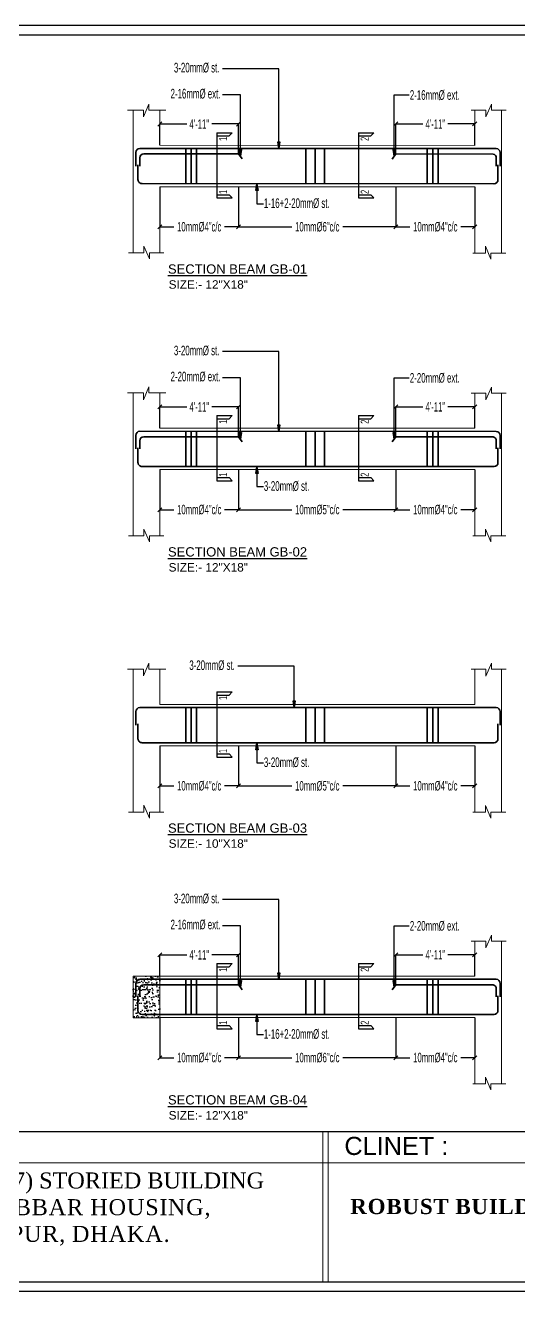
# Model space of a CAD drawing. Extents: x 52891 to 66536, y -48165 to -44533.
# Drawn here: x 60638 to 61005, y -48165 to -47223 of the extents above; entities that cross this region are included whole.
import ezdxf

# ---------------------------------------------------------------- set-up
doc = ezdxf.new("R2010")
doc.units = 0
doc.header["$MEASUREMENT"] = 0
doc.header["$PDMODE"] = 3
doc.layers.get('DEFPOINTS').update_dxf_attribs({"lineweight": 13})
for name, color, linetype, lineweight in [('BAR_1', 44, 'Continuous', 13), ('DIM', 8, 'Continuous', 13), ('DIMENSION', 8, 'Continuous', 15), ('dimention', 201, 'Continuous', 13), ('hatch', 252, 'Continuous', 13), ('Leader', 7, 'Continuous', 13), ('line', 7, 'Continuous', 15), ('ROD', 1, 'Continuous', 35), ('TEXT', 7, 'Continuous', 13), ('WALL', 7, 'Continuous', 30)]:
    doc.layers.add(name, color=color, linetype=linetype, lineweight=lineweight)
doc.layers.add('Layer1', color=174, linetype='Continuous')
doc.styles.add('AREAL', font='arial.ttf')
doc.styles.add('Arial', font='arial.ttf')
doc.styles.add('ARIAL_HALF', font='swisscl.ttf', dxfattribs={"width": 0.8})
doc.styles.add('RS6', font='times.ttf')
doc.styles.get("Standard").update_dxf_attribs({"font": 'arial.ttf', "width": 0.6, "height": 6})
doc.dimstyles.new('Copy of 1_8', dxfattribs={"dimtxt": 6, "dimasz": 4, "dimexe": 0.18, "dimexo": 0.0625, "dimgap": 0.5, "dimtad": 0, "dimdec": 0, "dimrnd": 0.125, "dimzin": 3, "dimdsep": 46, "dimtxsty": 'RS6', "dimblk": 'D', "dimcen": 3, "dimse1": 1, "dimse2": 1, "dimclrt": 7, "dimadec": 0, "dimazin": 0, "dimtfac": 1, "dimtdec": 0, "dimtix": 1, "dimtmove": 0, "dimatfit": 3, "dimldrblk": 'OPEN90', "dimfxl": 1, "dimtvp": 0.75, "dimtolj": 1, "dimtzin": 0, "dimarcsym": 0})
doc.dimstyles.new('Standard$0', dxfattribs={"dimtxt": 7, "dimasz": 3, "dimexe": 2, "dimexo": 2, "dimgap": 1.5, "dimtad": 0, "dimdec": 0, "dimrnd": 0.25, "dimzin": 3, "dimdsep": 46, "dimlunit": 4, "dimtxsty": 'Standard', "dimblk": 'OBLIQUE', "dimcen": 3.4375, "dimdle": 3, "dimclrd": 4, "dimclre": 256, "dimclrt": 256, "dimadec": 0, "dimazin": 0, "dimtfac": 1, "dimtdec": 0, "dimtofl": 0, "dimtmove": 0, "dimatfit": 3, "dimldrblk": 'DOTSMALL', "dimfxl": 4, "dimtolj": 1, "dimtzin": 0, "dimlwd": 9, "dimlwe": -1, "dimarcsym": 0})

# ---------------------------------------------------------------- blocks, each defined once
blk = doc.blocks.new('_Oblique')
at = {"layer": 'WALL', "color": 0, "lineweight": -2}
blk.add_line((-0.5, -0.5), (0.5, 0.5), dxfattribs=at)
blk = doc.blocks.new('*D1776')
at = {"layer": 'DEFPOINTS', "color": 0}
for p in [(60796.79, -47296.01), (60738.19, -47311.88, -522.35), (60796.79, -47318.23, -6007.07)]:
    blk.add_point(p, dxfattribs=at)
at = {"layer": 'DIMENSION', "color": 0, "lineweight": -2}
for p, q in [((60738.19, -47311.82), (60738.19, -47295.83)), ((60738.19, -47296.01), (60758.23, -47296.01)), ((60796.79, -47296.01), (60776.75, -47296.01)), ((60796.79, -47318.17), (60796.79, -47295.83))]:
    blk.add_line(p, q, dxfattribs=at)
at = {"layer": 'DIMENSION', "color": 0, "lineweight": -2, "xscale": 3, "yscale": 3, "zscale": 3, "rotation": 180}
blk.add_blockref('_Oblique', (60738.19, -47296.01), dxfattribs=at)
at = {"layer": 'DIMENSION', "color": 0, "lineweight": -2, "xscale": 3, "yscale": 3, "zscale": 3}
blk.add_blockref('_Oblique', (60796.79, -47296.01), dxfattribs=at)
at = {"layer": 'DIMENSION', "color": 153, "insert": (60767.49, -47296.01), "char_height": 7, "attachment_point": 5, "style": 'ARIAL_HALF'}
blk.add_mtext('\\A1;4\'-11"', dxfattribs=at)
blk = doc.blocks.new('_DotSmall')
at = {"layer": 'dimention', "color": 0, "const_width": 0.5}
blk.add_lwpolyline([(-0.0625, 0, 1), (0.0625, 0, 1)], format="xyb", close=True, dxfattribs=at)
blk = doc.blocks.new('D')
at = {"layer": 'DIM'}
for q in [(-1.125, 0), (0, 1.125), (1.125, 0), (0, -1.125)]:
    blk.add_line((0, 0), q, dxfattribs=at)
at = {"layer": 'DIM', "color": 6, "const_width": 0.375}
blk.add_lwpolyline([(-0.1875, 0, 1), (0.1875, 0, 1)], format="xyb", close=True, dxfattribs=at)
blk = doc.blocks.new('*D1777')
at = {"layer": 'DEFPOINTS', "color": 0}
for p in [(60913.98, -47295.99), (60913.98, -47318.22, -6268.25), (60972.58, -47311.87, -261.18)]:
    blk.add_point(p, dxfattribs=at)
at = {"layer": 'DIMENSION', "color": 0, "lineweight": -2}
for p, q in [((60913.98, -47318.15), (60913.98, -47295.81)), ((60913.98, -47295.99), (60934.02, -47295.99)), ((60972.58, -47295.99), (60952.54, -47295.99)), ((60972.58, -47311.81), (60972.58, -47295.81))]:
    blk.add_line(p, q, dxfattribs=at)
at = {"layer": 'DIMENSION', "color": 0, "lineweight": -2, "xscale": 3, "yscale": 3, "zscale": 3}
for p, rotation in [((60913.98, -47295.99), 180.0000007437169), ((60972.58, -47295.99), 7.437168481061464e-07)]:
    blk.add_blockref('_Oblique', p, dxfattribs=dict(at, rotation=rotation))
at = {"layer": 'DIMENSION', "color": 153, "insert": (60943.28, -47295.99), "char_height": 7, "attachment_point": 5, "rotation": 0, "style": 'ARIAL_HALF'}
blk.add_mtext('\\A1;4\'-11"', dxfattribs=at)
blk = doc.blocks.new('*D1778')
at = {"layer": 'DEFPOINTS', "color": 0}
for p in [(60738.19, -47342.82, -1044.71), (60796.79, -47342.7, -261.18), (60738.19, -47372.58)]:
    blk.add_point(p, dxfattribs=at)
at = {"layer": 'DIMENSION', "color": 0, "lineweight": -2}
for p, q in [((60738.19, -47342.88), (60738.19, -47372.76)), ((60796.79, -47342.77), (60796.79, -47372.76)), ((60738.19, -47372.58), (60748.56, -47372.58)), ((60796.79, -47372.58), (60786.42, -47372.58))]:
    blk.add_line(p, q, dxfattribs=at)
at = {"layer": 'DIMENSION', "color": 0, "lineweight": -2, "xscale": 3, "yscale": 3, "zscale": 3}
for p, rotation in [((60738.19, -47372.58), 179.9999992562831), ((60796.79, -47372.58), 359.9999992562831)]:
    blk.add_blockref('_Oblique', p, dxfattribs=dict(at, rotation=rotation))
at = {"layer": 'DIMENSION', "color": 153, "insert": (60767.49, -47372.58), "char_height": 7, "attachment_point": 5, "rotation": 360, "style": 'ARIAL_HALF'}
blk.add_mtext('\\A1;10mm%%C4"c/c', dxfattribs=at)
blk = doc.blocks.new('*D1779')
at = {"layer": 'DEFPOINTS', "color": 0}
for p in [(60913.98, -47342.73, -1044.76), (60972.58, -47342.75, -261.18), (60913.98, -47372.58)]:
    blk.add_point(p, dxfattribs=at)
at = {"layer": 'DIMENSION', "color": 0, "lineweight": -2}
for p, q in [((60913.98, -47342.79), (60913.98, -47372.76)), ((60972.58, -47342.81), (60972.58, -47372.76)), ((60913.98, -47372.58), (60924.35, -47372.58)), ((60972.58, -47372.58), (60962.21, -47372.58))]:
    blk.add_line(p, q, dxfattribs=at)
at = {"layer": 'DIMENSION', "color": 0, "lineweight": -2, "xscale": 3, "yscale": 3, "zscale": 3}
for p, rotation in [((60913.98, -47372.58), 179.9999992562831), ((60972.58, -47372.58), 359.9999992562831)]:
    blk.add_blockref('_Oblique', p, dxfattribs=dict(at, rotation=rotation))
at = {"layer": 'DIMENSION', "color": 153, "insert": (60943.28, -47372.58), "char_height": 7, "attachment_point": 5, "rotation": 360, "style": 'ARIAL_HALF'}
blk.add_mtext('\\A1;10mm%%C4"c/c', dxfattribs=at)
blk = doc.blocks.new('*D1780')
at = {"layer": 'DEFPOINTS', "color": 0}
for p in [(60796.79, -47342.7, 261.18), (60913.98, -47342.73, 261.18), (60796.79, -47372.59)]:
    blk.add_point(p, dxfattribs=at)
at = {"layer": 'DIMENSION', "color": 0, "lineweight": -2}
for p, q in [((60796.79, -47342.77), (60796.79, -47372.77)), ((60913.98, -47342.79), (60913.98, -47372.77)), ((60796.79, -47372.59), (60836.46, -47372.59)), ((60913.98, -47372.59), (60874.31, -47372.59))]:
    blk.add_line(p, q, dxfattribs=at)
at = {"layer": 'DIMENSION', "color": 0, "lineweight": -2, "xscale": 3, "yscale": 3, "zscale": 3}
for p, rotation in [((60796.79, -47372.59), 179.9999992562831), ((60913.98, -47372.59), 359.9999992562831)]:
    blk.add_blockref('_Oblique', p, dxfattribs=dict(at, rotation=rotation))
at = {"layer": 'DIMENSION', "color": 153, "insert": (60855.39, -47372.59), "char_height": 7, "attachment_point": 5, "rotation": 360, "style": 'ARIAL_HALF'}
blk.add_mtext('\\A1;10mm%%C6"c/c', dxfattribs=at)
blk = doc.blocks.new('*D1789')
at = {"layer": 'DEFPOINTS', "color": 0}
for p in [(60796.79, -47506.51), (60738.19, -47522.38, -522.35), (60796.79, -47528.73, -6007.07)]:
    blk.add_point(p, dxfattribs=at)
at = {"layer": 'DIMENSION', "color": 0, "lineweight": -2}
for p, q in [((60738.19, -47522.32), (60738.19, -47506.33)), ((60738.19, -47506.51), (60758.23, -47506.51)), ((60796.79, -47506.51), (60776.75, -47506.51)), ((60796.79, -47528.67), (60796.79, -47506.33))]:
    blk.add_line(p, q, dxfattribs=at)
at = {"layer": 'DIMENSION', "color": 0, "lineweight": -2, "xscale": 3, "yscale": 3, "zscale": 3, "rotation": 180}
blk.add_blockref('_Oblique', (60738.19, -47506.51), dxfattribs=at)
at = {"layer": 'DIMENSION', "color": 0, "lineweight": -2, "xscale": 3, "yscale": 3, "zscale": 3}
blk.add_blockref('_Oblique', (60796.79, -47506.51), dxfattribs=at)
at = {"layer": 'DIMENSION', "color": 153, "insert": (60767.49, -47506.51), "char_height": 7, "attachment_point": 5, "style": 'ARIAL_HALF'}
blk.add_mtext('\\A1;4\'-11"', dxfattribs=at)
blk = doc.blocks.new('*D1790')
at = {"layer": 'DEFPOINTS', "color": 0}
for p in [(60913.98, -47506.49), (60972.58, -47522.37, -261.18), (60913.98, -47528.71, -6268.25)]:
    blk.add_point(p, dxfattribs=at)
at = {"layer": 'DIMENSION', "color": 0, "lineweight": -2}
for p, q in [((60913.98, -47528.65), (60913.98, -47506.31)), ((60913.98, -47506.49), (60934.02, -47506.49)), ((60972.58, -47506.49), (60952.54, -47506.49)), ((60972.58, -47522.31), (60972.58, -47506.31))]:
    blk.add_line(p, q, dxfattribs=at)
at = {"layer": 'DIMENSION', "color": 0, "lineweight": -2, "xscale": 3, "yscale": 3, "zscale": 3}
for p, rotation in [((60913.98, -47506.49), 180.0000007437169), ((60972.58, -47506.49), 7.437168481061464e-07)]:
    blk.add_blockref('_Oblique', p, dxfattribs=dict(at, rotation=rotation))
at = {"layer": 'DIMENSION', "color": 153, "insert": (60943.28, -47506.49), "char_height": 7, "attachment_point": 5, "rotation": 0, "style": 'ARIAL_HALF'}
blk.add_mtext('\\A1;4\'-11"', dxfattribs=at)
blk = doc.blocks.new('*D1791')
at = {"layer": 'DEFPOINTS', "color": 0}
for p in [(60738.19, -47553.32, -1044.71), (60796.79, -47553.2, -261.18), (60738.19, -47583.07)]:
    blk.add_point(p, dxfattribs=at)
at = {"layer": 'DIMENSION', "color": 0, "lineweight": -2}
for p, q in [((60738.19, -47553.38), (60738.19, -47583.25)), ((60796.79, -47553.27), (60796.79, -47583.25)), ((60738.19, -47583.07), (60748.56, -47583.07)), ((60796.79, -47583.07), (60786.42, -47583.07))]:
    blk.add_line(p, q, dxfattribs=at)
at = {"layer": 'DIMENSION', "color": 0, "lineweight": -2, "xscale": 3, "yscale": 3, "zscale": 3}
for p, rotation in [((60738.19, -47583.07), 179.9999992562831), ((60796.79, -47583.07), 359.9999992562831)]:
    blk.add_blockref('_Oblique', p, dxfattribs=dict(at, rotation=rotation))
at = {"layer": 'DIMENSION', "color": 153, "insert": (60767.49, -47583.07), "char_height": 7, "attachment_point": 5, "rotation": 360, "style": 'ARIAL_HALF'}
blk.add_mtext('\\A1;10mm%%C4"c/c', dxfattribs=at)
blk = doc.blocks.new('*D1792')
at = {"layer": 'DEFPOINTS', "color": 0}
for p in [(60913.98, -47553.23, -1044.76), (60972.58, -47553.25, -261.18), (60913.98, -47583.08)]:
    blk.add_point(p, dxfattribs=at)
at = {"layer": 'DIMENSION', "color": 0, "lineweight": -2}
for p, q in [((60913.98, -47553.29), (60913.98, -47583.26)), ((60972.58, -47553.31), (60972.58, -47583.26)), ((60913.98, -47583.08), (60924.35, -47583.08)), ((60972.58, -47583.08), (60962.21, -47583.08))]:
    blk.add_line(p, q, dxfattribs=at)
at = {"layer": 'DIMENSION', "color": 0, "lineweight": -2, "xscale": 3, "yscale": 3, "zscale": 3}
for p, rotation in [((60913.98, -47583.08), 179.9999992562831), ((60972.58, -47583.08), 359.9999992562831)]:
    blk.add_blockref('_Oblique', p, dxfattribs=dict(at, rotation=rotation))
at = {"layer": 'DIMENSION', "color": 153, "insert": (60943.28, -47583.08), "char_height": 7, "attachment_point": 5, "rotation": 360, "style": 'ARIAL_HALF'}
blk.add_mtext('\\A1;10mm%%C4"c/c', dxfattribs=at)
blk = doc.blocks.new('*D1793')
at = {"layer": 'DEFPOINTS', "color": 0}
for p in [(60796.79, -47553.2, 261.18), (60913.98, -47553.23, 261.18), (60796.79, -47583.09)]:
    blk.add_point(p, dxfattribs=at)
at = {"layer": 'DIMENSION', "color": 0, "lineweight": -2}
for p, q in [((60796.79, -47553.27), (60796.79, -47583.27)), ((60913.98, -47553.29), (60913.98, -47583.27)), ((60796.79, -47583.09), (60836.46, -47583.09)), ((60913.98, -47583.09), (60874.31, -47583.09))]:
    blk.add_line(p, q, dxfattribs=at)
at = {"layer": 'DIMENSION', "color": 0, "lineweight": -2, "xscale": 3, "yscale": 3, "zscale": 3}
for p, rotation in [((60796.79, -47583.09), 179.9999992562831), ((60913.98, -47583.09), 359.9999992562831)]:
    blk.add_blockref('_Oblique', p, dxfattribs=dict(at, rotation=rotation))
at = {"layer": 'DIMENSION', "color": 153, "insert": (60855.39, -47583.09), "char_height": 7, "attachment_point": 5, "rotation": 360, "style": 'ARIAL_HALF'}
blk.add_mtext('\\A1;10mm%%C5"c/c', dxfattribs=at)
blk = doc.blocks.new('*D1794')
at = {"layer": 'DEFPOINTS', "color": 0}
for p in [(60738.19, -47758.88, -1044.71), (60796.79, -47758.77, -261.18), (60738.19, -47788.64)]:
    blk.add_point(p, dxfattribs=at)
at = {"layer": 'DIMENSION', "color": 0, "lineweight": -2}
for p, q in [((60738.19, -47758.95), (60738.19, -47788.82)), ((60796.79, -47758.83), (60796.79, -47788.82)), ((60738.19, -47788.64), (60748.56, -47788.64)), ((60796.79, -47788.64), (60786.42, -47788.64))]:
    blk.add_line(p, q, dxfattribs=at)
at = {"layer": 'DIMENSION', "color": 0, "lineweight": -2, "xscale": 3, "yscale": 3, "zscale": 3}
for p, rotation in [((60738.19, -47788.64), 179.9999992562831), ((60796.79, -47788.64), 359.9999992562831)]:
    blk.add_blockref('_Oblique', p, dxfattribs=dict(at, rotation=rotation))
at = {"layer": 'DIMENSION', "color": 153, "insert": (60767.49, -47788.64), "char_height": 7, "attachment_point": 5, "rotation": 360, "style": 'ARIAL_HALF'}
blk.add_mtext('\\A1;10mm%%C4"c/c', dxfattribs=at)
blk = doc.blocks.new('*D1795')
at = {"layer": 'DEFPOINTS', "color": 0}
for p in [(60913.98, -47758.79, -1044.76), (60972.58, -47758.81, -261.18), (60913.98, -47788.64)]:
    blk.add_point(p, dxfattribs=at)
at = {"layer": 'DIMENSION', "color": 0, "lineweight": -2}
for p, q in [((60913.98, -47758.86), (60913.98, -47788.82)), ((60972.58, -47758.88), (60972.58, -47788.82)), ((60913.98, -47788.64), (60924.35, -47788.64)), ((60972.58, -47788.64), (60962.21, -47788.64))]:
    blk.add_line(p, q, dxfattribs=at)
at = {"layer": 'DIMENSION', "color": 0, "lineweight": -2, "xscale": 3, "yscale": 3, "zscale": 3}
for p, rotation in [((60913.98, -47788.64), 179.9999992562831), ((60972.58, -47788.64), 359.9999992562831)]:
    blk.add_blockref('_Oblique', p, dxfattribs=dict(at, rotation=rotation))
at = {"layer": 'DIMENSION', "color": 153, "insert": (60943.28, -47788.64), "char_height": 7, "attachment_point": 5, "rotation": 360, "style": 'ARIAL_HALF'}
blk.add_mtext('\\A1;10mm%%C4"c/c', dxfattribs=at)
blk = doc.blocks.new('*D1796')
at = {"layer": 'DEFPOINTS', "color": 0}
for p in [(60796.79, -47758.77, 261.18), (60913.98, -47758.79, 261.18), (60796.79, -47788.66)]:
    blk.add_point(p, dxfattribs=at)
at = {"layer": 'DIMENSION', "color": 0, "lineweight": -2}
for p, q in [((60796.79, -47758.83), (60796.79, -47788.84)), ((60913.98, -47758.86), (60913.98, -47788.84)), ((60796.79, -47788.66), (60836.46, -47788.66)), ((60913.98, -47788.66), (60874.31, -47788.66))]:
    blk.add_line(p, q, dxfattribs=at)
at = {"layer": 'DIMENSION', "color": 0, "lineweight": -2, "xscale": 3, "yscale": 3, "zscale": 3}
for p, rotation in [((60796.79, -47788.66), 179.9999992562831), ((60913.98, -47788.66), 359.9999992562831)]:
    blk.add_blockref('_Oblique', p, dxfattribs=dict(at, rotation=rotation))
at = {"layer": 'DIMENSION', "color": 153, "insert": (60855.39, -47788.66), "char_height": 7, "attachment_point": 5, "rotation": 360, "style": 'ARIAL_HALF'}
blk.add_mtext('\\A1;10mm%%C5"c/c', dxfattribs=at)
blk = doc.blocks.new('*D1799')
at = {"layer": 'DEFPOINTS', "color": 0}
for p in [(60796.79, -47914.3), (60738.19, -47930.18, -522.35), (60796.79, -47936.53, -6007.07)]:
    blk.add_point(p, dxfattribs=at)
at = {"layer": 'DIMENSION', "color": 0, "lineweight": -2}
for p, q in [((60738.19, -47930.12), (60738.19, -47914.12)), ((60738.19, -47914.3), (60758.23, -47914.3)), ((60796.79, -47914.3), (60776.75, -47914.3)), ((60796.79, -47936.46), (60796.79, -47914.12))]:
    blk.add_line(p, q, dxfattribs=at)
at = {"layer": 'DIMENSION', "color": 0, "lineweight": -2, "xscale": 3, "yscale": 3, "zscale": 3, "rotation": 180}
blk.add_blockref('_Oblique', (60738.19, -47914.3), dxfattribs=at)
at = {"layer": 'DIMENSION', "color": 0, "lineweight": -2, "xscale": 3, "yscale": 3, "zscale": 3}
blk.add_blockref('_Oblique', (60796.79, -47914.3), dxfattribs=at)
at = {"layer": 'DIMENSION', "color": 153, "insert": (60767.49, -47914.3), "char_height": 7, "attachment_point": 5, "style": 'ARIAL_HALF'}
blk.add_mtext('\\A1;4\'-11"', dxfattribs=at)
blk = doc.blocks.new('*D1800')
at = {"layer": 'DEFPOINTS', "color": 0}
for p in [(60913.98, -47914.29), (60972.58, -47930.17, -261.18), (60913.98, -47936.51, -6268.25)]:
    blk.add_point(p, dxfattribs=at)
at = {"layer": 'DIMENSION', "color": 0, "lineweight": -2}
for p, q in [((60913.98, -47936.45), (60913.98, -47914.11)), ((60913.98, -47914.29), (60934.02, -47914.29)), ((60972.58, -47914.29), (60952.54, -47914.29)), ((60972.58, -47930.1), (60972.58, -47914.11))]:
    blk.add_line(p, q, dxfattribs=at)
at = {"layer": 'DIMENSION', "color": 0, "lineweight": -2, "xscale": 3, "yscale": 3, "zscale": 3}
for p, rotation in [((60913.98, -47914.29), 180.0000007437169), ((60972.58, -47914.29), 7.437168481061464e-07)]:
    blk.add_blockref('_Oblique', p, dxfattribs=dict(at, rotation=rotation))
at = {"layer": 'DIMENSION', "color": 153, "insert": (60943.28, -47914.29), "char_height": 7, "attachment_point": 5, "rotation": 0, "style": 'ARIAL_HALF'}
blk.add_mtext('\\A1;4\'-11"', dxfattribs=at)
blk = doc.blocks.new('*D1801')
at = {"layer": 'DEFPOINTS', "color": 0}
for p in [(60738.19, -47961.11, -1044.71), (60796.79, -47961, -261.18), (60738.19, -47990.87)]:
    blk.add_point(p, dxfattribs=at)
at = {"layer": 'DIMENSION', "color": 0, "lineweight": -2}
for p, q in [((60738.19, -47961.18), (60738.19, -47991.05)), ((60796.79, -47961.06), (60796.79, -47991.05)), ((60738.19, -47990.87), (60748.56, -47990.87)), ((60796.79, -47990.87), (60786.42, -47990.87))]:
    blk.add_line(p, q, dxfattribs=at)
at = {"layer": 'DIMENSION', "color": 0, "lineweight": -2, "xscale": 3, "yscale": 3, "zscale": 3}
for p, rotation in [((60738.19, -47990.87), 179.9999992562831), ((60796.79, -47990.87), 359.9999992562831)]:
    blk.add_blockref('_Oblique', p, dxfattribs=dict(at, rotation=rotation))
at = {"layer": 'DIMENSION', "color": 153, "insert": (60767.49, -47990.87), "char_height": 7, "attachment_point": 5, "rotation": 360, "style": 'ARIAL_HALF'}
blk.add_mtext('\\A1;10mm%%C4"c/c', dxfattribs=at)
blk = doc.blocks.new('*D1802')
at = {"layer": 'DEFPOINTS', "color": 0}
for p in [(60913.98, -47961.03, -1044.76), (60972.58, -47961.05, -261.18), (60913.98, -47990.87)]:
    blk.add_point(p, dxfattribs=at)
at = {"layer": 'DIMENSION', "color": 0, "lineweight": -2}
for p, q in [((60913.98, -47961.09), (60913.98, -47991.05)), ((60972.58, -47961.11), (60972.58, -47991.05)), ((60913.98, -47990.87), (60924.35, -47990.87)), ((60972.58, -47990.87), (60962.21, -47990.87))]:
    blk.add_line(p, q, dxfattribs=at)
at = {"layer": 'DIMENSION', "color": 0, "lineweight": -2, "xscale": 3, "yscale": 3, "zscale": 3}
for p, rotation in [((60913.98, -47990.87), 179.9999992562831), ((60972.58, -47990.87), 359.9999992562831)]:
    blk.add_blockref('_Oblique', p, dxfattribs=dict(at, rotation=rotation))
at = {"layer": 'DIMENSION', "color": 153, "insert": (60943.28, -47990.87), "char_height": 7, "attachment_point": 5, "rotation": 360, "style": 'ARIAL_HALF'}
blk.add_mtext('\\A1;10mm%%C4"c/c', dxfattribs=at)
blk = doc.blocks.new('*D1803')
at = {"layer": 'DEFPOINTS', "color": 0}
for p in [(60796.79, -47961, 261.18), (60913.98, -47961.03, 261.18), (60796.79, -47990.89)]:
    blk.add_point(p, dxfattribs=at)
at = {"layer": 'DIMENSION', "color": 0, "lineweight": -2}
for p, q in [((60796.79, -47961.06), (60796.79, -47991.07)), ((60913.98, -47961.09), (60913.98, -47991.07)), ((60796.79, -47990.89), (60836.46, -47990.89)), ((60913.98, -47990.89), (60874.31, -47990.89))]:
    blk.add_line(p, q, dxfattribs=at)
at = {"layer": 'DIMENSION', "color": 0, "lineweight": -2, "xscale": 3, "yscale": 3, "zscale": 3}
for p, rotation in [((60796.79, -47990.89), 179.9999992562831), ((60913.98, -47990.89), 359.9999992562831)]:
    blk.add_blockref('_Oblique', p, dxfattribs=dict(at, rotation=rotation))
at = {"layer": 'DIMENSION', "color": 153, "insert": (60855.39, -47990.89), "char_height": 7, "attachment_point": 5, "rotation": 360, "style": 'ARIAL_HALF'}
blk.add_mtext('\\A1;10mm%%C6"c/c', dxfattribs=at)
blk = doc.blocks.new('L')
at = {"layer": 'Layer1', "color": 0}
blk.add_line((0, 65.62), (-777.86, 65.62), dxfattribs=at)
at = {"layer": 'Layer1', "color": 4}
blk.add_lwpolyline([(-781.98, 548.61), (4.12, 548.61), (4.12, -4.12), (-781.98, -4.12)], close=True, dxfattribs=at)
at = {"layer": 'Layer1', "color": 1}
blk.add_lwpolyline([(-777.86, 544.49), (0, 544.49), (0, 0), (-777.86, 0)], close=True, dxfattribs=at)
at = {"layer": 'TEXT', "color": 0}
for p, q in [((0, 65.62), (-777.86, 65.62)), ((-525.74, 0.31), (-525.74, 65.62)), ((-523.37, 0.31), (-523.37, 65.62)), ((-777.86, 52.07), (0, 52.07))]:
    blk.add_line(p, q, dxfattribs=at)
at = {"layer": 'TEXT', "color": 4, "lineweight": 13, "insert": (-516.31, 63.44), "char_height": 7.894, "attachment_point": 1, "style": 'Arial'}
blk.add_mtext('CLINET :', dxfattribs=at)
at = {"layer": 'TEXT', "color": 3, "lineweight": 13, "insert": (-513.76, 36.38), "char_height": 6.64, "width": 133.2452, "attachment_point": 1, "style": 'Arial'}
blk.add_mtext('\\pt139.4;{\\fTimes New Roman|b1|i0|c0|p18;\\T1.05;\\C5;ROBUST BUILDERS LTD.}', dxfattribs=at)
at = {"layer": 'WALL', "color": 4, "linetype": 'ByBlock', "lineweight": 25, "insert": (-763.12, 47.91), "char_height": 6.9904, "width": 217.6986, "attachment_point": 1}
blk.add_mtext('{\\fTimes New Roman|b0|i0|c0|p18;\\W1;\\C144;PROPOSED SEVEN (07) STORIED BUILDING\\P\\T1.05;AT 1ST COLONY, JABBAR HOUSING, MAZAR ROAD, MIRPUR, DHAKA.}', dxfattribs=at)

msp = doc.modelspace()

# ---------------------------------------------------------------- hatches: boundary and pattern name
at = {"layer": 'hatch', "lineweight": 25, "ltscale": 5}
h = msp.add_hatch(dxfattribs=at)
h.set_pattern_fill('AR-CONC', color=256, angle=90, style=0)
h.set_pattern_definition([(140, (-15.1695, -996.375), (0.62752135, 7.17260183), [0.75, -8.25]), (85, (-15.1695, -996.375), (-7.52192134, -1.38751334), [0.6, -6.6]), (190.4514, (-15.117, -995.777), (-6.8943954, 5.7850938), [0.6374019, -7.0114211]), (136.1842, (-17.1695, -996.375), (1.6551901, 10.6724105), [1.125, -12.375]), (186.6356, (-17.032, -995.486), (-9.7411787, 9.346627), [0.9561029, -10.51713]), (81.1842, (-17.17, -996.375), (-9.741186, 9.3466195), [0.9, -9.9]), (111, (-16.6695, -995.375), (4.0261889, 5.9690705), [0.75, -8.25]), (56, (-16.6695, -995.375), (-7.25150045, 2.4331533), [0.6, -6.6]), (161.4514, (-16.334, -994.8776), (-3.22530497, 8.4022263), [0.6374019, -7.0114211]), (127.5, (-15.1695, -996.375), (-3.32893854, 0.12159855), [0, -6.52, 0, -6.7, 0, -6.625]), (97.5, (-15.1695, -996.375), (-3.94411712, 2.63069537), [0, -3.82, 0, -6.37, 0, -2.525]), (57.5, (-15.1695, -998.605), (0.22554872, 5.33822436), [0, -2.5, 0, -7.8, 0, -10.35]), (47.5, (-15.1695, -999.605), (-1.00104982, 5.8318617), [0, -3.25, 0, -5.18, 0, -7.35])])
h.paths.add_polyline_path([(60724.89, -47958.7), (60738.19, -47958.71), (60738.19, -47930.18), (60718.19, -47930.18), (60718.19, -47961.18), (60738.19, -47961.18), (60738.19, -47958.71), (60724.89, -47958.7, -0.000022)])

# ---------------------------------------------------------------- linework, layer by layer
at = {"layer": 'BAR_1'}
for points, elevation in [([(60714.11, -47285.68), (60725.9, -47285.68), (60725.9, -47290.73), (60729.96, -47281.2), (60729.96, -47285.68), (60742.63, -47285.68)], -859.5), ([(60718.19, -47285.68), (60718.19, -47391.99)], -75.97), ([(60738.19, -47311.88), (60738.19, -47285.68)], -75.97), ([(60969.88, -47285.76), (60980.92, -47285.76), (60980.92, -47290.81), (60984.99, -47281.28), (60984.99, -47285.76), (60996.15, -47285.76)], 119.91), ([(60972.58, -47285.76), (60972.58, -47311.96)], 2274.6), ([(60992.58, -47351.33), (60992.58, -47285.76)], -75.97), ([(60738.19, -47311.88), (60972.58, -47311.96)], -337.15), ([(60738.19, -47342.69), (60972.58, -47342.74)], -337.15), ([(60738.19, -47391.99), (60738.19, -47342.69)], -75.97), ([(60972.58, -47342.74), (60972.58, -47392.08)], 2274.6), ([(60992.58, -47392.08), (60992.58, -47342.74)], -75.97), ([(60714.72, -47391.99), (60726.33, -47391.99), (60726.33, -47386.94), (60730.39, -47396.47), (60730.39, -47391.99), (60741.16, -47391.99)], -859.5), ([(60971.14, -47392.08), (60980.53, -47392.08), (60980.53, -47387.03), (60984.6, -47396.56), (60984.6, -47392.08), (60995.9, -47392.08)], 119.91), ([(60714.11, -47496.17), (60725.9, -47496.17), (60725.9, -47501.22), (60729.96, -47491.69), (60729.96, -47496.17), (60742.63, -47496.17)], -859.5), ([(60718.19, -47496.17), (60718.19, -47602.49)], -75.97), ([(60738.19, -47522.38), (60738.19, -47496.17)], -75.97), ([(60969.88, -47496.26), (60980.92, -47496.26), (60980.92, -47501.3), (60984.99, -47491.78), (60984.99, -47496.26), (60996.15, -47496.26)], 119.91), ([(60972.58, -47496.26), (60972.58, -47522.46)], 2274.6), ([(60992.58, -47561.83), (60992.58, -47496.26)], -75.97), ([(60738.19, -47522.38), (60972.58, -47522.46)], -337.15), ([(60738.19, -47553.19), (60972.58, -47553.24)], -337.15), ([(60738.19, -47602.49), (60738.19, -47553.19)], -75.97), ([(60972.58, -47553.24), (60972.58, -47602.57)], 2274.6), ([(60992.58, -47602.57), (60992.58, -47553.24)], -75.97), ([(60714.72, -47602.49), (60726.33, -47602.49), (60726.33, -47597.44), (60730.39, -47606.97), (60730.39, -47602.49), (60741.16, -47602.49)], -859.5), ([(60971.14, -47602.57), (60980.53, -47602.57), (60980.53, -47597.52), (60984.6, -47607.05), (60984.6, -47602.57), (60995.9, -47602.57)], 119.91), ([(60714.11, -47701.74), (60725.9, -47701.74), (60725.9, -47706.79), (60729.96, -47697.26), (60729.96, -47701.74), (60742.63, -47701.74)], -859.5), ([(60718.19, -47701.74), (60718.19, -47808.06)], -75.97), ([(60738.19, -47727.95), (60738.19, -47701.74)], -75.97), ([(60969.88, -47701.82), (60980.92, -47701.82), (60980.92, -47706.87), (60984.99, -47697.34), (60984.99, -47701.82), (60996.15, -47701.82)], 119.91), ([(60972.58, -47701.82), (60972.58, -47728.03)], 2274.6), ([(60992.58, -47767.39), (60992.58, -47701.82)], -75.97), ([(60738.19, -47727.95), (60972.58, -47728.03)], -337.15), ([(60738.19, -47758.76), (60972.58, -47758.81)], -337.15), ([(60738.19, -47808.06), (60738.19, -47758.76)], -75.97), ([(60972.58, -47758.81), (60972.58, -47808.14)], 2274.6), ([(60992.58, -47808.14), (60992.58, -47758.81)], -75.97), ([(60714.72, -47808.06), (60726.33, -47808.06), (60726.33, -47803.01), (60730.39, -47812.54), (60730.39, -47808.06), (60741.16, -47808.06)], -859.5), ([(60971.14, -47808.14), (60980.53, -47808.14), (60980.53, -47803.09), (60984.6, -47812.62), (60984.6, -47808.14), (60995.9, -47808.14)], 119.91), ([(60969.88, -47904.05), (60980.92, -47904.05), (60980.92, -47909.1), (60984.99, -47899.57), (60984.99, -47904.05), (60996.15, -47904.05)], 119.91), ([(60972.58, -47904.05), (60972.58, -47930.26)], 2274.6), ([(60992.58, -47969.63), (60992.58, -47904.05)], -75.97), ([(60738.19, -47930.18), (60972.58, -47930.26)], -337.15), ([(60738.19, -47960.99), (60972.58, -47961.04)], -337.15), ([(60972.58, -47961.04), (60972.58, -48010.37)], 2274.6), ([(60992.58, -48010.37), (60992.58, -47961.04)], -75.97), ([(60971.14, -48010.37), (60980.53, -48010.37), (60980.53, -48005.32), (60984.6, -48014.85), (60984.6, -48010.37), (60995.9, -48010.37)], 119.91)]:
    msp.add_lwpolyline(points, dxfattribs=dict(at, elevation=elevation))
at = {"layer": 'line', "elevation": -75.97}
msp.add_lwpolyline([(60718.19, -47961.18), (60738.19, -47961.18), (60738.19, -47930.18), (60718.19, -47930.18)], close=True, dxfattribs=at)
at = {"layer": 'ROD', "lineweight": 25}
for p, q in [((60780.66, -47302.56, -4223.44), (60792.02, -47302.56, -4223.44)), ((60780.66, -47302.56, -4223.44), (60780.66, -47351.06, -4223.44)), ((60780.66, -47304.92, -4223.44), (60789.72, -47304.92, -4223.44)), ((60789.72, -47304.92, -4223.44), (60792.02, -47302.56, -4223.44)), ((60886.15, -47302.56, -4223.44), (60897.5, -47302.56, -4223.44)), ((60886.15, -47302.56, -4223.44), (60886.15, -47351.06, -4223.44)), ((60886.15, -47304.92, -4223.44), (60895.21, -47304.92, -4223.44)), ((60895.21, -47304.92, -4223.44), (60897.5, -47302.56, -4223.44)), ((60780.66, -47348.7, -4223.44), (60789.72, -47348.7, -4223.44)), ((60780.66, -47351.06, -4223.44), (60792.02, -47351.06, -4223.44)), ((60789.72, -47348.7, -4223.44), (60792.02, -47351.06, -4223.44)), ((60886.15, -47348.7, -4223.44), (60895.21, -47348.7, -4223.44)), ((60886.15, -47351.06, -4223.44), (60897.5, -47351.06, -4223.44)), ((60895.21, -47348.7, -4223.44), (60897.5, -47351.06, -4223.44)), ((60780.66, -47513.06, -4223.44), (60792.02, -47513.06, -4223.44)), ((60780.66, -47513.06, -4223.44), (60780.66, -47561.56, -4223.44)), ((60780.66, -47515.42, -4223.44), (60789.72, -47515.42, -4223.44)), ((60789.72, -47515.42, -4223.44), (60792.02, -47513.06, -4223.44)), ((60886.15, -47513.06, -4223.44), (60897.5, -47513.06, -4223.44)), ((60886.15, -47513.06, -4223.44), (60886.15, -47561.56, -4223.44)), ((60886.15, -47515.42, -4223.44), (60895.21, -47515.42, -4223.44)), ((60895.21, -47515.42, -4223.44), (60897.5, -47513.06, -4223.44)), ((60780.66, -47559.2, -4223.44), (60789.72, -47559.2, -4223.44)), ((60780.66, -47561.56, -4223.44), (60792.02, -47561.56, -4223.44)), ((60789.72, -47559.2, -4223.44), (60792.02, -47561.56, -4223.44)), ((60886.15, -47559.2, -4223.44), (60895.21, -47559.2, -4223.44)), ((60886.15, -47561.56, -4223.44), (60897.5, -47561.56, -4223.44)), ((60895.21, -47559.2, -4223.44), (60897.5, -47561.56, -4223.44)), ((60780.66, -47718.63, -4223.44), (60792.02, -47718.63, -4223.44)), ((60780.66, -47718.63, -4223.44), (60780.66, -47767.13, -4223.44)), ((60780.66, -47720.98, -4223.44), (60789.72, -47720.98, -4223.44)), ((60789.72, -47720.98, -4223.44), (60792.02, -47718.63, -4223.44)), ((60780.66, -47764.77, -4223.44), (60789.72, -47764.77, -4223.44)), ((60780.66, -47767.13, -4223.44), (60792.02, -47767.13, -4223.44)), ((60789.72, -47764.77, -4223.44), (60792.02, -47767.13, -4223.44)), ((60780.66, -47920.86, -4223.44), (60792.02, -47920.86, -4223.44)), ((60780.66, -47920.86, -4223.44), (60780.66, -47969.36, -4223.44)), ((60789.72, -47923.22, -4223.44), (60792.02, -47920.86, -4223.44)), ((60886.15, -47920.86, -4223.44), (60897.5, -47920.86, -4223.44)), ((60886.15, -47920.86, -4223.44), (60886.15, -47969.36, -4223.44)), ((60895.21, -47923.22, -4223.44), (60897.5, -47920.86, -4223.44)), ((60780.66, -47923.22, -4223.44), (60789.72, -47923.22, -4223.44)), ((60886.15, -47923.22, -4223.44), (60895.21, -47923.22, -4223.44)), ((60780.66, -47967, -4223.44), (60789.72, -47967, -4223.44)), ((60789.72, -47967, -4223.44), (60792.02, -47969.36, -4223.44)), ((60886.15, -47967, -4223.44), (60895.21, -47967, -4223.44)), ((60895.21, -47967, -4223.44), (60897.5, -47969.36, -4223.44)), ((60780.66, -47969.36, -4223.44), (60792.02, -47969.36, -4223.44)), ((60886.15, -47969.36, -4223.44), (60897.5, -47969.36, -4223.44))]:
    msp.add_line(p, q, dxfattribs=at)
at = {"layer": 'ROD', "color": 1, "ltscale": 3}
for p, q in [((60720.27, -47317.24, -337.15), (60720.27, -47327.32, -337.15)), ((60988.57, -47314.26, 704.28), (60723.27, -47314.24, -337.15)), ((60796.79, -47318.23, -5837.03), (60726.16, -47318.24, 1229.91)), ((60991.57, -47317.26, 704.28), (60991.57, -47327.34, 704.28)), ((60723.16, -47321.24, 1229.91), (60723.16, -47327.32, 1229.91)), ((60988.67, -47321.26, 2271.35), (60988.67, -47327.34, 2271.35)), ((60989.94, -47326.46, 704.28), (60989.94, -47337.43, 704.28)), ((60988.57, -47524.76, 704.28), (60723.27, -47524.73, -337.15)), ((60720.27, -47527.73, -337.15), (60720.27, -47537.82, -337.15)), ((60723.16, -47531.74, 1229.91), (60723.16, -47537.82, 1229.91)), ((60796.79, -47528.73, -5837.03), (60726.16, -47528.74, 1229.91)), ((60988.67, -47531.76, 2271.35), (60988.67, -47537.84, 2271.35)), ((60991.57, -47527.76, 704.28), (60991.57, -47537.84, 704.28)), ((60989.94, -47536.96, 704.28), (60989.94, -47547.93, 704.28)), ((60988.57, -47730.32, 704.28), (60723.27, -47730.3, -337.15)), ((60720.27, -47733.3, -337.15), (60720.27, -47743.39, -337.15)), ((60989.94, -47742.52, 704.28), (60989.94, -47753.5, 704.28)), ((60991.57, -47733.32, 704.28), (60991.57, -47743.41, 704.28)), ((60720.27, -47935.53, -337.15), (60720.27, -47945.62, -337.15)), ((60723.16, -47939.54, 1229.91), (60723.16, -47945.62, 1229.91)), ((60988.57, -47932.55, 704.28), (60723.27, -47932.53, -337.15)), ((60796.79, -47936.53, -5837.03), (60726.16, -47936.54, 1229.91)), ((60988.67, -47939.56, 2271.35), (60988.67, -47945.64, 2271.35)), ((60991.57, -47935.55, 704.28), (60991.57, -47945.64, 704.28)), ((60721.89, -47944.73, -337.15), (60721.89, -47955.7, -337.15)), ((60989.94, -47944.75, 704.28), (60989.94, -47955.73, 704.28)), ((60724.89, -47958.7, -337.15), (60986.98, -47958.73, -337.15))]:
    msp.add_line(p, q, dxfattribs=at)
for points, elevation in [([(60757.4, -47340.42), (60757.4, -47314.25)], 968.74), ([(60761.4, -47340.42), (60761.4, -47314.25)], 968.74), ([(60765.4, -47340.42), (60765.4, -47314.25)], 968.74), ([(60796.79, -47318.23), (60799.51, -47322.06)], -5299.51), ([(60846.75, -47340.42), (60846.75, -47314.25)], 446.38), ([(60853.75, -47340.42), (60853.75, -47314.25)], 446.38), ([(60860.75, -47340.42), (60860.75, -47314.25)], 446.38), ([(60913.98, -47318.3), (60911.26, -47322.14)], -2948.92), ([(60986.37, -47318.35), (60913.98, -47318.31)], -924.8), ([(60937.33, -47340.48), (60937.33, -47314.31)], 446.38), ([(60941.33, -47340.48), (60941.33, -47314.31)], 446.38), ([(60945.33, -47340.48), (60945.33, -47314.31)], 446.38), ([(60757.4, -47550.92), (60757.4, -47524.75)], 968.74), ([(60761.4, -47550.92), (60761.4, -47524.75)], 968.74), ([(60765.4, -47550.92), (60765.4, -47524.75)], 968.74), ([(60846.75, -47550.92), (60846.75, -47524.74)], 446.38), ([(60853.75, -47550.92), (60853.75, -47524.74)], 446.38), ([(60860.75, -47550.92), (60860.75, -47524.74)], 446.38), ([(60937.33, -47550.98), (60937.33, -47524.8)], 446.38), ([(60941.33, -47550.98), (60941.33, -47524.8)], 446.38), ([(60945.33, -47550.98), (60945.33, -47524.8)], 446.38), ([(60796.79, -47528.73), (60799.51, -47532.56)], -5299.51), ([(60913.98, -47528.8), (60911.26, -47532.63)], -2948.92), ([(60986.37, -47528.85), (60913.98, -47528.8)], -924.8), ([(60757.4, -47756.49), (60757.4, -47730.31)], 968.74), ([(60761.4, -47756.49), (60761.4, -47730.31)], 968.74), ([(60765.4, -47756.49), (60765.4, -47730.31)], 968.74), ([(60846.75, -47756.48), (60846.75, -47730.31)], 446.38), ([(60853.75, -47756.48), (60853.75, -47730.31)], 446.38), ([(60860.75, -47756.48), (60860.75, -47730.31)], 446.38), ([(60937.33, -47756.54), (60937.33, -47730.37)], 446.38), ([(60941.33, -47756.54), (60941.33, -47730.37)], 446.38), ([(60945.33, -47756.54), (60945.33, -47730.37)], 446.38), ([(60757.4, -47958.72), (60757.4, -47932.54)], 968.74), ([(60761.4, -47958.72), (60761.4, -47932.54)], 968.74), ([(60765.4, -47958.72), (60765.4, -47932.54)], 968.74), ([(60796.79, -47936.52), (60799.51, -47940.36)], -5299.51), ([(60846.75, -47958.72), (60846.75, -47932.54)], 446.38), ([(60853.75, -47958.72), (60853.75, -47932.54)], 446.38), ([(60860.75, -47958.72), (60860.75, -47932.54)], 446.38), ([(60913.98, -47936.6), (60911.26, -47940.43)], -2948.92), ([(60986.37, -47936.65), (60913.98, -47936.6)], -924.8), ([(60937.33, -47958.78), (60937.33, -47932.6)], 446.38), ([(60941.33, -47958.78), (60941.33, -47932.6)], 446.38), ([(60945.33, -47958.78), (60945.33, -47932.6)], 446.38)]:
    msp.add_lwpolyline(points, dxfattribs=dict(at, elevation=elevation))
at = {"layer": 'ROD', "color": 1, "ltscale": 3, "elevation": -337.15}
for points in [[(60721.89, -47326.44), (60721.89, -47337.41, 0.414214), (60724.89, -47340.41), (60986.98, -47340.43)], [(60721.89, -47536.93), (60721.89, -47547.91, 0.414214), (60724.89, -47550.91), (60986.98, -47550.93)], [(60721.89, -47742.5), (60721.89, -47753.47, 0.414214), (60724.89, -47756.47), (60986.98, -47756.5)]]:
    msp.add_lwpolyline(points, format="xyb", dxfattribs=at)
at = {"layer": 'ROD', "color": 1, "ltscale": 3}
for centre, radius, start, end in [((60723.27, -47317.24, -337.15), 3, 90, 180), ((60726.16, -47321.24, 1229.91), 3, 90, 180), ((60985.69, -47321.25, -3082.68), 2.98, 359.81267, 76.85185), ((60988.57, -47317.26, 704.28), 3, 0, 90), ((60986.94, -47337.43, 704.28), 3, 270, 0), ((60723.27, -47527.73, -337.15), 3, 90, 180), ((60988.57, -47527.76, 704.28), 3, 0, 90), ((60726.16, -47531.74, 1229.91), 3, 90, 180), ((60985.69, -47531.75, -3082.68), 2.98, 359.81267, 76.85185), ((60986.94, -47547.93, 704.28), 3, 270, 0), ((60723.27, -47733.3, -337.15), 3, 90, 180), ((60988.57, -47733.32, 704.28), 3, 0, 90), ((60986.94, -47753.5, 704.28), 3, 270, 0), ((60723.27, -47935.53, -337.15), 3, 90, 180), ((60726.16, -47939.54, 1229.91), 3, 90, 180), ((60985.69, -47939.55, -3082.68), 2.98, 359.81267, 76.85185), ((60988.57, -47935.55, 704.28), 3, 0, 90), ((60724.89, -47955.7, -337.15), 3, 180, 270), ((60986.94, -47955.73, 704.28), 3, 270, 0)]:
    msp.add_arc(centre, radius, start, end, dxfattribs=at)

# ---------------------------------------------------------------- block references
at = {"layer": 'WALL', "xscale": 1.705011079768155, "yscale": 1.705011079768155, "zscale": 1.705011079760023}
msp.add_blockref('L', (61755.89, -48157.97), dxfattribs=at)

# ---------------------------------------------------------------- texts
at = {"layer": 'TEXT', "style": 'ARIAL_HALF', "width": 0.8}
for s, rotation, p in [('3-20mm%%C st.', 360, (60748.65, -47257.63, -1120.68)), ('2-16mm%%C ext.', 0, (60746.16, -47277.02, -4777.16)), ('2-16mm%%C ext.', 360, (60924.3, -47278.02, -5038.33)), ('1-16+2-20mm%%C st.', 360, (60815.6, -47358.51, -75.97)), ('3-20mm%%C st.', 360, (60748.65, -47468.13, -1120.68)), ('2-20mm%%C ext.', 0, (60746.16, -47487.51, -4777.16)), ('2-20mm%%C ext.', 360, (60924.3, -47488.51, -5038.33)), ('3-20mm%%C st.', 360, (60815.6, -47569.01, -75.97)), ('3-20mm%%C st.', 360, (60760.11, -47702.32, -1120.68)), ('3-20mm%%C st.', 360, (60815.6, -47774.57, -75.97)), ('3-20mm%%C st.', 360, (60748.65, -47875.93, -1120.68)), ('2-16mm%%C ext.', 0, (60746.16, -47895.31, -4777.16)), ('2-20mm%%C ext.', 360, (60924.3, -47896.31, -5038.33)), ('1-16+2-20mm%%C st.', 360, (60815.6, -47976.8, -75.97))]:
    msp.add_text(s, height=7.15, rotation=rotation, dxfattribs=at).set_placement(p)
at = {"layer": 'TEXT', "color": 200, "style": 'AREAL'}
for s, p in [('SIZE:- 12"X18"', (60744.69, -47418.6, 707.56)), ('SIZE:- 12"X18"', (60744.69, -47629.1, 707.56)), ('SIZE:- 10"X18"', (60744.69, -47834.66, 707.56)), ('SIZE:- 12"X18"', (60744.69, -48036.89, 707.56))]:
    msp.add_text(s, height=6.3, rotation=360, dxfattribs=at).set_placement(p)
at = {"layer": 'TEXT', "char_height": 6, "width": 69.3307, "rotation": 90}
for s, insert, attachment_point in [('1', (60782.22, -47308.6, -4223.44), 1), ('2', (60887.71, -47308.6, -4223.44), 1), ('1', (60782.22, -47345.02, -4223.44), 3), ('2', (60887.71, -47345.02, -4223.44), 3), ('1', (60782.22, -47519.1, -4223.44), 1), ('2', (60887.71, -47519.1, -4223.44), 1), ('1', (60782.22, -47555.52, -4223.44), 3), ('2', (60887.71, -47555.52, -4223.44), 3), ('1', (60782.22, -47724.67, -4223.44), 1), ('1', (60782.22, -47761.08, -4223.44), 3), ('1', (60782.22, -47926.9, -4223.44), 1), ('2', (60887.71, -47926.9, -4223.44), 1), ('1', (60782.22, -47963.32, -4223.44), 3), ('2', (60887.71, -47963.32, -4223.44), 3)]:
    msp.add_mtext(s, dxfattribs=dict(at, insert=insert, attachment_point=attachment_point))
at = {"layer": 'TEXT', "color": 200, "lineweight": 30, "ltscale": 5, "char_height": 6.912, "width": 109.1928, "attachment_point": 1, "rotation": 360, "style": 'AREAL'}
for s, insert in [('{\\LSECTION BEAM GB-01}', (60744.22, -47400.49, 707.56)), ('{\\LSECTION BEAM GB-02}', (60744.22, -47610.99, 707.56)), ('{\\LSECTION BEAM GB-03}', (60744.22, -47816.56, 707.56)), ('{\\LSECTION BEAM GB-04}', (60744.22, -48018.79, 707.56))]:
    msp.add_mtext(s, dxfattribs=dict(at, insert=insert))

# ---------------------------------------------------------------- dimensions: what is measured, and where the dimension line sits
at = {"layer": 'DIMENSION'}
for base, p1, p2, angle, picture, middle in [((60796.79, -47296.01, 707.56), (60738.19, -47311.88, 185.21), (60796.79, -47318.23, -5299.51), 360, '*D1776', (60767.49, -47296.01, 707.56)), ((60913.98, -47295.99, 1752.27), (60972.58, -47311.87, 1491.09), (60913.98, -47318.22, -4515.98), 180, '*D1777', (60943.28, -47295.99, 1752.27)), ((60796.79, -47506.51, 707.56), (60738.19, -47522.38, 185.21), (60796.79, -47528.73, -5299.51), 360, '*D1789', (60767.49, -47506.51, 707.56)), ((60913.98, -47506.49, 1752.27), (60972.58, -47522.37, 1491.09), (60913.98, -47528.71, -4515.98), 180, '*D1790', (60943.28, -47506.49, 1752.27)), ((60796.79, -47914.3, 707.56), (60738.19, -47930.18, 185.21), (60796.79, -47936.53, -5299.51), 360, '*D1799', (60767.49, -47914.3, 707.56)), ((60913.98, -47914.29, 1752.27), (60972.58, -47930.17, 1491.09), (60913.98, -47936.51, -4515.98), 180, '*D1800', (60943.28, -47914.29, 1752.27))]:
    dim = msp.add_linear_dim(base=base, p1=p1, p2=p2, angle=angle, dimstyle='Standard$0', override={"dimtxt": 7, "dimexe": 0.18, "dimexo": 0.0625, "dimtxsty": 'ARIAL_HALF', "dimblk": 'Oblique', "dimcen": 0.09, "dimdle": 0, "dimclrd": 0, "dimclre": 0, "dimclrt": 153, "dimtmove": 1, "dimfxl": 6, "dimlwd": 65534, "dimlwe": 65534}, dxfattribs=at)
    dim.commit()
    dim.dimension.update_dxf_attribs({"geometry": picture, "text_midpoint": middle})
for base, p1, p2, text, picture, middle in [((60738.19, -47372.58, -75.97), (60796.79, -47342.7, -337.15), (60738.19, -47342.82, -1120.68), '10mm%%C4"c/c', '*D1778', (60767.49, -47372.58, -75.97)), ((60796.79, -47372.59, -598.33), (60913.98, -47342.73, -337.15), (60796.79, -47342.7, -337.15), '10mm%%C6"c/c', '*D1780', (60855.39, -47372.59, -598.33)), ((60913.98, -47372.58, 707.61), (60972.58, -47342.75, 446.43), (60913.98, -47342.73, -337.15), '10mm%%C4"c/c', '*D1779', (60943.28, -47372.58, 707.61)), ((60738.19, -47583.07, -75.97), (60796.79, -47553.2, -337.15), (60738.19, -47553.32, -1120.68), '10mm%%C4"c/c', '*D1791', (60767.49, -47583.07, -75.97)), ((60796.79, -47583.09, -598.33), (60913.98, -47553.23, -337.15), (60796.79, -47553.2, -337.15), '10mm%%C5"c/c', '*D1793', (60855.39, -47583.09, -598.33)), ((60913.98, -47583.08, 707.61), (60972.58, -47553.25, 446.43), (60913.98, -47553.23, -337.15), '10mm%%C4"c/c', '*D1792', (60943.28, -47583.08, 707.61)), ((60738.19, -47788.64, -75.97), (60796.79, -47758.77, -337.15), (60738.19, -47758.88, -1120.68), '10mm%%C4"c/c', '*D1794', (60767.49, -47788.64, -75.97)), ((60796.79, -47788.66, -598.33), (60913.98, -47758.79, -337.15), (60796.79, -47758.77, -337.15), '10mm%%C5"c/c', '*D1796', (60855.39, -47788.66, -598.33)), ((60913.98, -47788.64, 707.61), (60972.58, -47758.81, 446.43), (60913.98, -47758.79, -337.15), '10mm%%C4"c/c', '*D1795', (60943.28, -47788.64, 707.61)), ((60738.19, -47990.87, -75.97), (60796.79, -47961, -337.15), (60738.19, -47961.11, -1120.68), '10mm%%C4"c/c', '*D1801', (60767.49, -47990.87, -75.97)), ((60796.79, -47990.89, -598.33), (60913.98, -47961.03, -337.15), (60796.79, -47961, -337.15), '10mm%%C6"c/c', '*D1803', (60855.39, -47990.89, -598.33)), ((60913.98, -47990.87, 707.61), (60972.58, -47961.05, 446.43), (60913.98, -47961.03, -337.15), '10mm%%C4"c/c', '*D1802', (60943.28, -47990.87, 707.61))]:
    dim = msp.add_linear_dim(base=base, p1=p1, p2=p2, angle=180, text=text, dimstyle='Standard$0', override={"dimtxt": 7, "dimexe": 0.18, "dimexo": 0.0625, "dimtxsty": 'ARIAL_HALF', "dimblk": 'Oblique', "dimcen": 0.09, "dimdle": 0, "dimclrd": 0, "dimclre": 0, "dimclrt": 153, "dimtmove": 1, "dimfxl": 6, "dimlwd": 65534, "dimlwe": 65534}, dxfattribs=at)
    dim.commit()
    dim.dimension.update_dxf_attribs({"geometry": picture, "text_midpoint": middle})

# ---------------------------------------------------------------- leaders
at = {"layer": 'Leader', "ltscale": 2}
for points in [[(60826.72, -47314.32, -1120.68), (60826.72, -47254.92, -1120.68), (60784.72, -47254.93, -1120.68)], [(60798.15, -47320.08, -3471.27), (60798.15, -47274.41, -3471.27), (60784.74, -47274.41, -3471.27)], [(60912.62, -47320.08, -3471.27), (60912.62, -47274.41, -3471.27), (60923.78, -47274.41, -3471.27)], [(60810.49, -47340.58, -337.15), (60810.49, -47355.4, -337.15), (60815.44, -47355.4, -337.15)], [(60826.72, -47524.81, -1120.68), (60826.72, -47465.42, -1120.68), (60784.72, -47465.43, -1120.68)], [(60798.15, -47530.58, -3471.27), (60798.15, -47484.91, -3471.27), (60784.74, -47484.91, -3471.27)], [(60912.62, -47530.58, -3471.27), (60912.62, -47484.91, -3471.27), (60923.78, -47484.91, -3471.27)], [(60810.49, -47551.08, -337.15), (60810.49, -47565.9, -337.15), (60815.44, -47565.9, -337.15)], [(60838.17, -47730.38, -1120.68), (60838.17, -47699.61, -1120.68), (60796.17, -47699.62, -1120.68)], [(60810.49, -47756.65, -337.15), (60810.49, -47771.46, -337.15), (60815.44, -47771.46, -337.15)], [(60826.72, -47932.61, -1120.68), (60826.72, -47873.22, -1120.68), (60784.72, -47873.22, -1120.68)], [(60798.15, -47938.38, -3471.27), (60798.15, -47892.7, -3471.27), (60784.74, -47892.7, -3471.27)], [(60912.62, -47938.38, -3471.27), (60912.62, -47892.7, -3471.27), (60923.78, -47892.7, -3471.27)], [(60810.49, -47958.88, -337.15), (60810.49, -47973.69, -337.15), (60815.44, -47973.69, -337.15)]]:
    msp.add_leader(points, dimstyle='Copy of 1_8', override={"dimasz": 5, "dimldrblk": 'ClosedBlank'}, dxfattribs=at)

doc.saveas('drawing.dxf')
